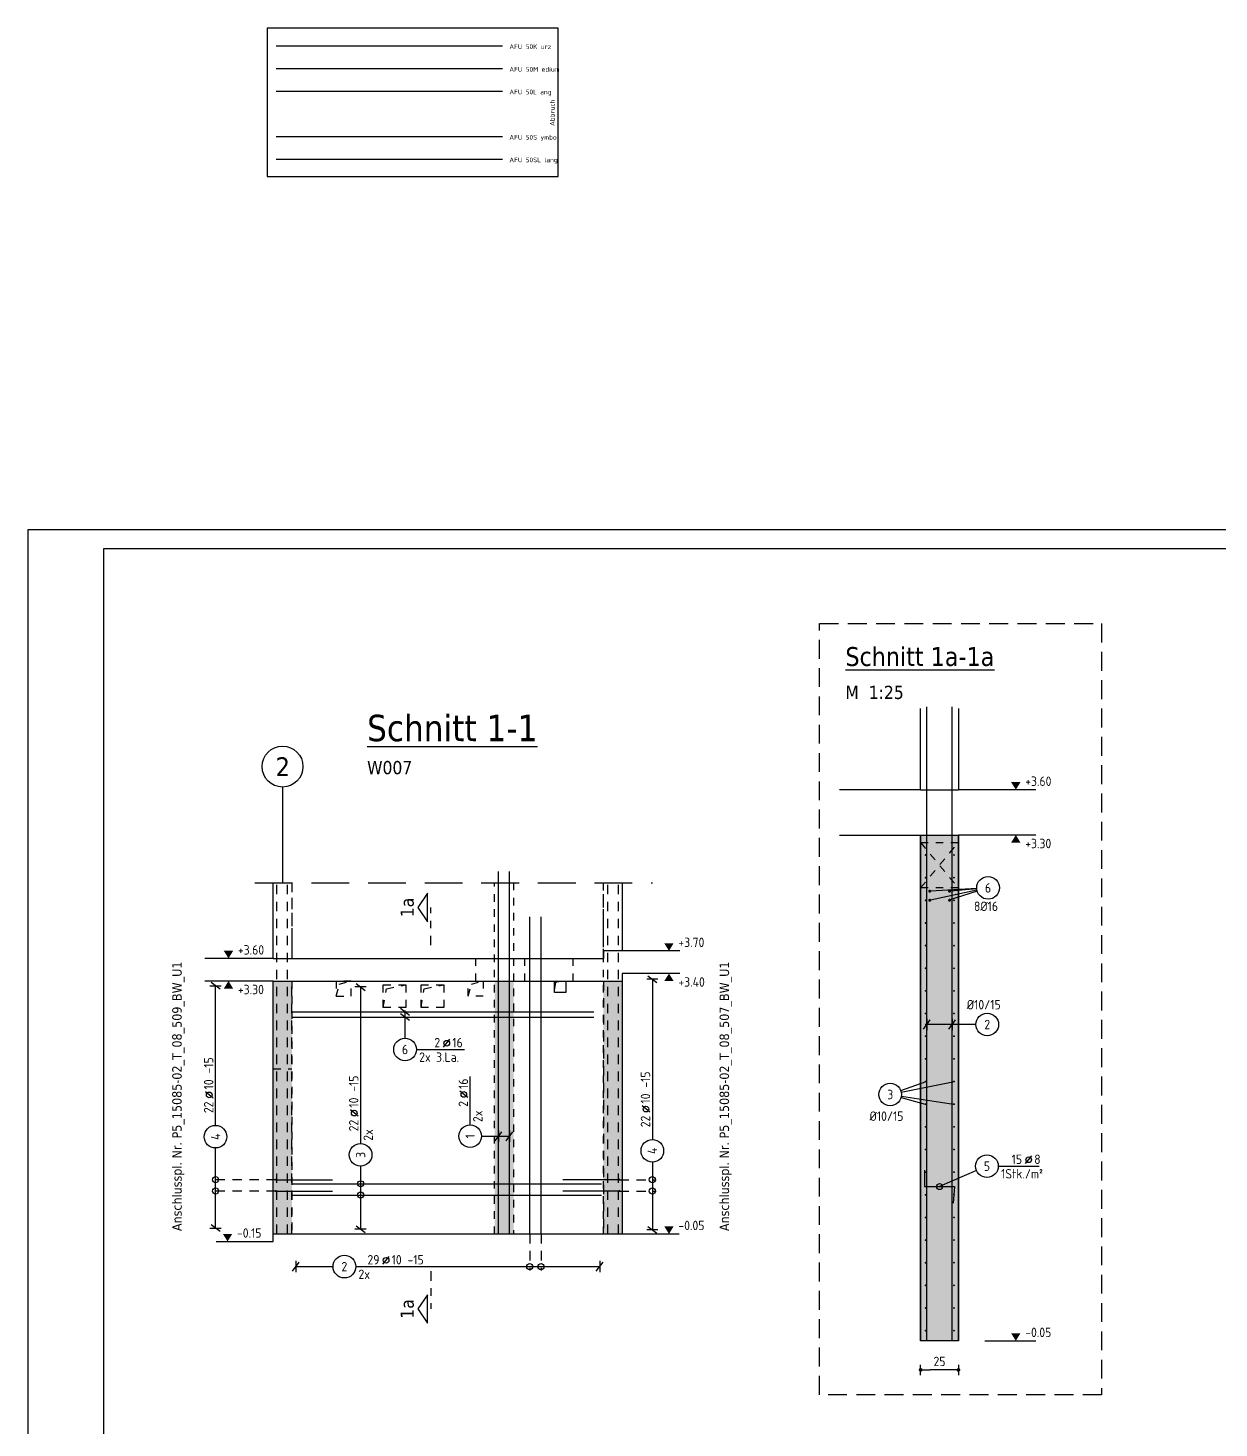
# Model space of a CAD drawing. Extents: x 0 to 54, y 0 to 44.
# Drawn here: x 0 to 15.78, y 17.8 to 36.35 of the extents above; entities that cross this region are included whole.
import ezdxf
from ezdxf.enums import TextEntityAlignment as Align

# ---------------------------------------------------------------- set-up
doc = ezdxf.new("R2010")
doc.units = 0
doc.header["$LTSCALE"] = 0.5
for name, pattern in [('AUSGEZOGEN', [1000.01, 1000, 0.01]), ('DASHDOTSMALL', [1.05, 0.5, -0.25, 0.05, -0.25]), ('DASHED', [0.75, 0.5, -0.25]), ('DASHEDX2', [1.5, 1, -0.5]), ('DOT', [0.175, 0.05, -0.125]), ('HIDDEN', [0.375, 0.25, -0.125]), ('HIDDEN2', [0.187, 0.125, -0.062]), ('HIDDEN4', [0.12, 0.02, -0.1]), ('PUNKT', [0.175, 0.05, -0.125]), ('STRICHLINIE', [0.75, 0.5, -0.25]), ('STRICHPUNKT2', [0.55, 0.25, -0.125, 0.05, -0.125]), ('VERDECKT', [0.375, 0.25, -0.125])]:
    doc.linetypes.add(name, pattern=pattern)
for name, color, linetype in [('ACHSEN', 7, 'Continuous'), ('AFU', 7, 'Continuous'), ('BETON', 7, 'Continuous'), ('DETAIL', 7, 'Continuous'), ('DRUEBER', 7, 'Continuous'), ('grau_mittel', 7, 'Continuous'), ('HILFE', 7, 'Continuous'), ('koten', 7, 'Continuous'), ('MASSE', 7, 'Continuous'), ('RAHMEN', 7, 'Continuous'), ('RND', 7, 'Continuous'), ('RND-1', 7, 'Continuous'), ('SCHATTEN', 15, 'Continuous'), ('SCHNITTE', 7, 'Continuous'), ('SFP_Achsen', 7, 'Continuous'), ('TEXT', 7, 'Continuous'), ('VERDECKT', 7, 'Continuous'), ('WBZ', 7, 'Continuous')]:
    doc.layers.add(name, color=color, linetype=linetype)
doc.styles.add('helv', font='tahoma.ttf')
doc.styles.add('txt', font='isocp.shx')
doc.linetypes.add('ABBRUCH', pattern='A,0.15,-0.15,["x",Standard,S=0.07,R=0,X=-0.1,Y=-0.0238],-0.005', length=0.305)
doc.linetypes.add('AFU_50K', pattern='A,0.15,["/",Standard,S=0.2,R=0,X=-0.01,Y=-0.1],0.07,["/",Standard,S=0.2,R=0,X=-0.01,Y=-0.1],0.15', length=0.37)
doc.linetypes.add('AFU_50L', pattern='A,0.75,["/",Standard,S=0.2,R=0,X=-0.01,Y=-0.1],0.07,["/",Standard,S=0.2,R=0,X=-0.01,Y=-0.1],0.75', length=1.57)
doc.linetypes.add('AFU_50M', pattern='A,0.45,["/",Standard,S=0.2,R=0,X=-0.01,Y=-0.1],0.07,["/",Standard,S=0.2,R=0,X=-0.01,Y=-0.1],0.45', length=0.97)
doc.linetypes.add('AFU_50S', pattern='A,0,-0.15,["/",Standard,S=0.2,R=0,X=-0.01,Y=-0.1],0,-0.07,["/",Standard,S=0.2,R=0,X=-0.01,Y=-0.1],-0.15', length=0.37)
doc.linetypes.add('AFU_50SL', pattern='A,0,-0.75,["/",Standard,S=0.2,R=0,X=-0.01,Y=-0.1],0,-0.07,["/",Standard,S=0.2,R=0,X=-0.01,Y=-0.1],-0.75', length=1.57)
doc.dimstyles.new('DOT_I', dxfattribs={"dimscale": 0.5, "dimtxt": 0.25, "dimasz": 0.25, "dimexe": 0.1, "dimexo": 0.3, "dimgap": 0.1, "dimtad": 1, "dimdec": 3, "dimzin": 3, "dimtxsty": 'txt', "dimblk": 'DOT', "dimblk1": 'DOT', "dimblk2": 'DOT', "dimsah": 1, "dimcen": 0.1, "dimse1": 1, "dimse2": 1, "dimazin": 0, "dimtfac": 1, "dimtdec": 4, "dimtix": 1, "dimtmove": 2, "dimatfit": 3, "dimfxl": 0, "dimtvp": 1, "dimtolj": 1, "dimtzin": 0, "dimarcsym": 0})

# ---------------------------------------------------------------- blocks, each defined once
blk = doc.blocks.new('okrd_o')
at = {"layer": 'koten', "color": 7, "linetype": 'Continuous'}
blk.add_solid([(-0.125, 0.202), (0.125, 0.202), (0, 0)], dxfattribs=at)
at = {"layer": 'koten', "style": 'txt'}
blk.add_attdef('OKRD', (0.25, 0.1), '', height=0.25, dxfattribs=at)
blk = doc.blocks.new('okrd_u')
at = {"layer": 'koten', "color": 7, "linetype": 'Continuous'}
blk.add_solid([(-0.125, -0.202), (0.125, -0.202), (0, 0)], dxfattribs=at)
at = {"layer": 'koten', "style": 'txt'}
blk.add_attdef('OKRD', (0.25, -0.35), '', height=0.25, dxfattribs=at)
blk = doc.blocks.new('DOT')
at = {"layer": 'MASSE', "color": 7, "linetype": 'Continuous'}
for p, q in [((0, 0), (-1, 0)), ((0, 0.54), (0, -0.54))]:
    blk.add_line(p, q, dxfattribs=at)
at = {"layer": 'MASSE', "color": 7, "linetype": 'Continuous', "const_width": 0.2}
blk.add_lwpolyline([(-0.1, 0, 1), (0.1, 0, 1)], format="xyb", close=True, dxfattribs=at)
blk = doc.blocks.new('*D14')
at = {"layer": 'Defpoints', "color": 0, "linetype": 'AUSGEZOGEN', "transparency": 16777216}
for p in [(11.827, 18.572), (11.827, 18.572), (12.327, 18.572)]:
    blk.add_point(p, dxfattribs=at)
at = {"layer": 'MASSE', "color": 0, "linetype": 'AUSGEZOGEN', "lineweight": -2, "transparency": 16777216}
blk.add_line((12.202, 18.572), (11.952, 18.572), dxfattribs=at)
at = {"layer": 'MASSE', "color": 0, "linetype": 'AUSGEZOGEN', "lineweight": -2, "transparency": 16777216, "xscale": 0.125, "yscale": 0.125, "zscale": 0.125, "rotation": 180}
blk.add_blockref('DOT', (11.827, 18.572), dxfattribs=at)
at = {"layer": 'MASSE', "color": 0, "linetype": 'AUSGEZOGEN', "lineweight": -2, "transparency": 16777216, "xscale": 0.125, "yscale": 0.125, "zscale": 0.125}
blk.add_blockref('DOT', (12.327, 18.572), dxfattribs=at)
at = {"layer": 'MASSE', "color": 0, "linetype": 'AUSGEZOGEN', "transparency": 16777216, "insert": (12.077, 18.685), "char_height": 0.125, "attachment_point": 5, "style": 'txt'}
blk.add_mtext('\\A1;25', dxfattribs=at)
blk = doc.blocks.new('RND_LEI')
at = {"layer": 'RND', "color": 7, "linetype": 'Continuous'}
blk.add_line((1.022, 0.066), (1.19, 0.27), dxfattribs=at)
for centre, radius in [((0, 0), 0.3), ((1.106, 0.168), 0.075)]:
    blk.add_circle(centre, radius, dxfattribs=at)
at = {"layer": 'RND', "color": 7, "linetype": 'Continuous', "style": 'txt'}
blk.add_attdef('POSL', text='', height=0.25, dxfattribs=at).set_placement((0, 0), align=Align.MIDDLE)
blk.add_attdef('ANZ', text='', height=0.25, dxfattribs=at).set_placement((0.931, 0.057), align=Align.RIGHT)
for tag, p in [('DUM', (1.253, 0.057)), ('ABSTD', (1.674, 0.057)), ('POSTXT', (0.374, -0.327))]:
    blk.add_attdef(tag, p, '', height=0.25, dxfattribs=at)
blk = doc.blocks.new('lei_gre')
at = {"layer": 'RND', "color": 7, "linetype": 'Continuous'}
for p, q in [((-0.09, -0.12), (0.09, 0.12)), ((0, 0.15), (0, -0.15))]:
    blk.add_line(p, q, dxfattribs=at)
blk = doc.blocks.new('RND_HIN')
at = {"layer": 'RND', "color": 7, "linetype": 'Continuous'}
blk.add_circle((0, 0), 0.3, dxfattribs=at)
at = {"layer": 'RND', "color": 7, "linetype": 'Continuous', "style": 'txt'}
blk.add_attdef('POSI', text='', height=0.25, dxfattribs=at).set_placement((0, 0), align=Align.MIDDLE)
blk = doc.blocks.new('SCHN-2')
at = {"layer": 'SCHNITTE', "color": 6, "linetype": 'Continuous'}
blk.add_lwpolyline([(0.378, 0.088), (0, 0.34), (-0.378, 0.088)], close=True, dxfattribs=at)
at = {"layer": 'SCHNITTE', "color": 1, "linetype": 'DASHDOTSMALL', "style": 'helv'}
blk.add_attdef('SCHN-2', text='', height=0.35, dxfattribs=at).set_placement((0, 0.45), align=Align.CENTER)
blk = doc.blocks.new('DINA1')
at = {"layer": 'RAHMEN'}
for p, q in [((0, 59.4), (0, 0)), ((84.1, 59.4), (0, 59.4))]:
    blk.add_line(p, q, dxfattribs=at)
at = {"layer": 'RAHMEN', "color": 5}
for p, q in [((2, 58.9), (2, 0.5)), ((83.6, 58.9), (2, 58.9))]:
    blk.add_line(p, q, dxfattribs=at)

msp = doc.modelspace()

# ---------------------------------------------------------------- hatches: boundary and pattern name
at = {"layer": 'grau_mittel'}
msp.add_hatch(color=61, dxfattribs=at).paths.add_polyline_path([(12.3267, 25.6575), (11.8267, 25.6575), (11.8267, 18.9575), (12.3267, 18.9575)])
h = msp.add_hatch(color=61, dxfattribs=at)
h.paths.add_polyline_path([(7.6228, 20.3735), (7.8728, 20.3735), (7.8728, 23.7235), (7.6228, 23.7235)])
h.paths.add_polyline_path([(6.4328, 23.7235), (6.1828, 23.7235), (6.1828, 20.3735), (6.4328, 20.3735)])
h.paths.add_polyline_path([(3.4978, 23.7235), (3.2478, 23.7235), (3.2478, 22.5585), (3.4978, 22.5585)])
h.paths.add_polyline_path([(3.2478, 20.3735), (3.4978, 20.3735), (3.4978, 22.5585), (3.2478, 22.5585)])

# ---------------------------------------------------------------- linework, layer by layer
at = {"layer": 'ACHSEN', "color": 140, "linetype": 'AUSGEZOGEN'}
msp.add_line((3.3728, 26.2934), (3.3728, 25.0249), dxfattribs=at)
at = {"layer": 'AFU', "color": 8, "linetype": 'AFU_50K'}
for p, q in [((6.2865, 36.1065), (3.2865, 36.1065)), ((11.8267, 26.2575), (12.3267, 26.2575)), ((11.8267, 25.6575), (12.3267, 25.6575)), ((7.8728, 24.1235), (7.6228, 24.1235)), ((7.6228, 24.1235), (7.6228, 24.0235)), ((12.3267, 18.9575), (11.8267, 18.9575))]:
    msp.add_line(p, q, dxfattribs=at)
at = {"layer": 'AFU', "color": 8, "linetype": 'AFU_50M'}
msp.add_line((6.2865, 35.8065), (3.2865, 35.8065), dxfattribs=at)
at = {"layer": 'AFU', "color": 8, "linetype": 'AFU_50L'}
for p, q in [((6.2865, 35.5065), (3.2865, 35.5065)), ((3.2478, 24.0235), (7.6228, 24.0235)), ((3.2478, 23.7235), (7.8728, 23.7235)), ((3.2478, 20.3735), (7.8728, 20.3735))]:
    msp.add_line(p, q, dxfattribs=at)
at = {"layer": 'AFU', "color": 8, "linetype": 'AFU_50S'}
msp.add_line((6.2865, 34.9065), (3.2865, 34.9065), dxfattribs=at)
at = {"layer": 'AFU', "color": 8, "linetype": 'AFU_50SL'}
msp.add_line((6.2865, 34.6065), (3.2865, 34.6065), dxfattribs=at)
at = {"layer": 'AFU', "color": 8, "linetype": 'ABBRUCH'}
msp.add_lwpolyline([(3.168, 34.3804), (7.0225, 34.3804), (7.0225, 36.3471), (3.168, 36.3471)], close=True, dxfattribs=at)
at = {"layer": 'BETON', "color": 6, "linetype": 'AUSGEZOGEN'}
for p, q in [((11.8267, 26.2575), (11.8267, 27.3317)), ((12.3267, 27.3317), (12.3267, 26.2575)), ((10.752, 25.6575), (11.8267, 25.6575)), ((13.3525, 25.6575), (12.3267, 25.6575)), ((8.6382, 24.1235), (7.8728, 24.1235)), ((3.2478, 24.0235), (2.3428, 24.0235)), ((8.6382, 23.8235), (7.8728, 23.8235)), ((3.2478, 23.7235), (2.3428, 23.7235)), ((2.4934, 20.2735), (3.2478, 20.2735)), ((7.8728, 20.3735), (8.6271, 20.3735))]:
    msp.add_line(p, q, dxfattribs=at)
at = {"layer": 'BETON', "color": 6, "linetype": 'AUSGEZOGEN', "lineweight": 25}
for p, q in [((11.8267, 26.2575), (10.752, 26.2575)), ((13.3525, 26.2575), (12.3267, 26.2575))]:
    msp.add_line(p, q, dxfattribs=at)
at = {"layer": 'BETON', "color": 6, "linetype": 'AUSGEZOGEN', "lineweight": 35}
for p, q in [((11.8267, 25.6575), (11.8267, 18.9575)), ((12.3267, 25.6575), (12.3267, 18.9575))]:
    msp.add_line(p, q, dxfattribs=at)
at = {"layer": 'BETON', "color": 6, "linetype": 'AUSGEZOGEN', "lineweight": -2}
for p, q in [((3.2478, 24.0235), (3.2478, 25.0249)), ((7.8728, 25.0249), (7.8728, 24.1235)), ((7.8728, 23.8235), (7.8728, 20.3735)), ((3.2478, 20.2735), (3.2478, 23.7235))]:
    msp.add_line(p, q, dxfattribs=at)
at = {"layer": 'BETON', "color": 6, "linetype": 'AUSGEZOGEN'}
msp.add_lwpolyline([(7.1278, 23.7235), (7.1278, 23.5735), (6.9778, 23.5735), (6.9778, 23.7235)], close=True, dxfattribs=at)
at = {"layer": 'DETAIL', "color": 102, "linetype": 'STRICHLINIE'}
msp.add_lwpolyline([(10.4868, 18.2434), (10.4868, 28.4577), (14.225, 28.4577), (14.225, 18.2434)], close=True, dxfattribs=at)
at = {"layer": 'DRUEBER', "color": 7, "linetype": 'PUNKT', "lineweight": -2}
for p, q in [((3.4978, 25.0249), (3.4978, 24.0235)), ((6.1828, 20.3735), (6.1828, 25.0249)), ((6.4328, 25.0249), (6.4328, 20.3735)), ((7.6228, 20.3735), (7.6228, 25.0249)), ((3.4978, 23.7235), (3.4978, 20.3735))]:
    msp.add_line(p, q, dxfattribs=at)
at = {"layer": 'DRUEBER', "color": 7, "linetype": 'DOT'}
for p, q in [((3.4978, 24.0235), (5.9328, 24.0235)), ((5.9328, 23.7235), (5.9328, 24.0235)), ((6.5828, 24.0235), (7.2228, 24.0235)), ((6.5828, 23.7235), (6.5828, 24.0235)), ((7.2228, 23.7235), (7.2228, 24.0235)), ((3.4978, 23.7235), (5.9328, 23.7235)), ((6.5828, 23.7235), (7.2228, 23.7235))]:
    msp.add_line(p, q, dxfattribs=at)
at = {"layer": 'DRUEBER', "color": 7, "linetype": 'HIDDEN4', "lineweight": -2}
msp.add_line((3.2478, 22.5585), (3.4978, 22.5585), dxfattribs=at)
at = {"layer": 'HILFE', "color": 102, "linetype": 'DASHEDX2'}
msp.add_line((3.0062, 25.0249), (8.2728, 25.0249), dxfattribs=at)
at = {"layer": 'HILFE', "color": 102, "linetype": 'AUSGEZOGEN'}
msp.add_line((12.6753, 18.9575), (13.3525, 18.9575), dxfattribs=at)
at = {"layer": 'RND', "color": 102, "linetype": 'AUSGEZOGEN'}
for p, q in [((12.5701, 24.9484), (11.9568, 24.9134)), ((12.5732, 24.9255), (11.9568, 24.7933)), ((12.5768, 24.9119), (12.2003, 24.7933)), ((12.5704, 24.944), (12.2203, 24.9134)), ((4.9955, 22.9663), (4.9955, 23.331)), ((12.5593, 23.1476), (11.8858, 23.1476)), ((11.5648, 22.2715), (11.8984, 22.3924)), ((11.5708, 22.2501), (12.275, 22.3924)), ((11.5683, 22.1804), (11.8864, 22.0924)), ((11.572, 22.1977), (12.263, 22.0924)), ((6.0085, 21.6681), (6.3836, 21.6681)), ((12.5676, 21.2119), (12.077, 21))]:
    msp.add_line(p, q, dxfattribs=at)
at = {"layer": 'RND', "color": 7, "linetype": 'AUSGEZOGEN'}
for p, q in [((8.272, 23.7481), (8.272, 21.6242)), ((2.4847, 21.8118), (2.4847, 23.6586)), ((4.4066, 23.6446), (4.4066, 21.5705)), ((5.1455, 22.8163), (5.7855, 22.8163)), ((5.8585, 21.8181), (5.8585, 22.4581)), ((2.4847, 20.4497), (2.4847, 21.5118)), ((4.4066, 21.2705), (4.4066, 20.4372)), ((8.272, 21.3242), (8.272, 20.4266)), ((12.8553, 21.2714), (13.3953, 21.2714)), ((3.548, 19.9405), (4.0414, 19.9405)), ((4.3414, 19.9405), (7.5742, 19.9405))]:
    msp.add_line(p, q, dxfattribs=at)
at = {"layer": 'RND', "color": 102, "linetype": 'VERDECKT'}
for p, q in [((3.2833, 21.0921), (2.4347, 21.0921)), ((7.8373, 21.0921), (8.322, 21.0921)), ((3.2833, 20.9421), (2.4347, 20.9421)), ((7.8373, 20.9421), (8.322, 20.9421)), ((6.6479, 20.3735), (6.6479, 19.8905)), ((6.7979, 20.3735), (6.7979, 19.8905))]:
    msp.add_line(p, q, dxfattribs=at)
at = {"layer": 'RND', "color": 1, "linetype": 'AUSGEZOGEN'}
for points in [[(11.9096, 18.9575), (11.9096, 27.3575)], [(12.2438, 18.9575), (12.2438, 27.3575)], [(6.235, 20.3735), (6.235, 25.1735)], [(6.3785, 20.3735), (6.3785, 25.1735)], [(6.6479, 20.3735), (6.6479, 24.5735)], [(6.7979, 20.3735), (6.7979, 24.5735)], [(3.4978, 23.3138), (7.4978, 23.3138)], [(3.4978, 23.2435), (7.4978, 23.2435)], [(3.2833, 21.0921), (4.0333, 21.0921)], [(3.4978, 21.0377), (7.5978, 21.0377)], [(7.8373, 21.0921), (7.0873, 21.0921)], [(3.2833, 20.9421), (4.0333, 20.9421)], [(3.4978, 20.8877), (7.5978, 20.8877)], [(7.8373, 20.9421), (7.0873, 20.9421)]]:
    msp.add_lwpolyline(points, dxfattribs=at)
at = {"layer": 'RND', "color": 7, "linetype": 'AUSGEZOGEN'}
for points, const_width in [([(11.8864, 25.3924, 1), (11.8984, 25.3924, 1)], 0.012), ([(12.263, 25.3924, 1), (12.275, 25.3924, 1)], 0.012), ([(11.8864, 25.0924, 1), (11.8984, 25.0924, 1)], 0.012), ([(12.263, 25.0924, 1), (12.275, 25.0924, 1)], 0.012), ([(11.9368, 24.9134, 1), (11.9568, 24.9134, 1)], 0.02), ([(12.2003, 24.9134, 1), (12.2203, 24.9134, 1)], 0.02), ([(11.8864, 24.7924, 1), (11.8984, 24.7924, 1)], 0.012), ([(11.9368, 24.7933, 1), (11.9568, 24.7933, 1)], 0.02), ([(12.2003, 24.7933, 1), (12.2203, 24.7933, 1)], 0.02), ([(12.263, 24.7924, 1), (12.275, 24.7924, 1)], 0.012), ([(11.8864, 24.4924, 1), (11.8984, 24.4924, 1)], 0.012), ([(12.263, 24.4924, 1), (12.275, 24.4924, 1)], 0.012), ([(11.8864, 24.1924, 1), (11.8984, 24.1924, 1)], 0.012), ([(12.263, 24.1924, 1), (12.275, 24.1924, 1)], 0.012), ([(11.8864, 23.8924, 1), (11.8984, 23.8924, 1)], 0.012), ([(12.263, 23.8924, 1), (12.275, 23.8924, 1)], 0.012), ([(11.8864, 23.5924, 1), (11.8984, 23.5924, 1)], 0.012), ([(12.263, 23.5924, 1), (12.275, 23.5924, 1)], 0.012), ([(11.8864, 23.2924, 1), (11.8984, 23.2924, 1)], 0.012), ([(12.263, 23.2924, 1), (12.275, 23.2924, 1)], 0.012), ([(11.8864, 22.9924, 1), (11.8984, 22.9924, 1)], 0.012), ([(12.263, 22.9924, 1), (12.275, 22.9924, 1)], 0.012), ([(11.8864, 22.6924, 1), (11.8984, 22.6924, 1)], 0.012), ([(12.263, 22.6924, 1), (12.275, 22.6924, 1)], 0.012), ([(11.8864, 22.3924, 1), (11.8984, 22.3924, 1)], 0.012), ([(12.263, 22.3924, 1), (12.275, 22.3924, 1)], 0.012), ([(11.8864, 22.0924, 1), (11.8984, 22.0924, 1)], 0.012), ([(12.263, 22.0924, 1), (12.275, 22.0924, 1)], 0.012), ([(11.8864, 21.7924, 1), (11.8984, 21.7924, 1)], 0.012), ([(12.263, 21.7924, 1), (12.275, 21.7924, 1)], 0.012), ([(11.8864, 21.4924, 1), (11.8984, 21.4924, 1)], 0.012), ([(12.263, 21.4924, 1), (12.275, 21.4924, 1)], 0.012), ([(11.8864, 21.1924, 1), (11.8984, 21.1924, 1)], 0.012), ([(12.263, 21.1924, 1), (12.275, 21.1924, 1)], 0.012), ([(3.277, 21.0921, 1), (3.2895, 21.0921, 1)], 0.0125), ([(7.8435, 21.0921, -1), (7.831, 21.0921, -1)], 0.0125), ([(3.277, 20.9421, 1), (3.2895, 20.9421, 1)], 0.0125), ([(7.8435, 20.9421, -1), (7.831, 20.9421, -1)], 0.0125), ([(11.8864, 20.8924, 1), (11.8984, 20.8924, 1)], 0.012), ([(12.263, 20.8924, 1), (12.275, 20.8924, 1)], 0.012), ([(11.8864, 20.5924, 1), (11.8984, 20.5924, 1)], 0.012), ([(12.263, 20.5924, 1), (12.275, 20.5924, 1)], 0.012), ([(11.8864, 20.2924, 1), (11.8984, 20.2924, 1)], 0.012), ([(12.263, 20.2924, 1), (12.275, 20.2924, 1)], 0.012), ([(11.8864, 19.9924, 1), (11.8984, 19.9924, 1)], 0.012), ([(12.263, 19.9924, 1), (12.275, 19.9924, 1)], 0.012), ([(11.8864, 19.6924, 1), (11.8984, 19.6924, 1)], 0.012), ([(12.263, 19.6924, 1), (12.275, 19.6924, 1)], 0.012), ([(11.8864, 19.3924, 1), (11.8984, 19.3924, 1)], 0.012), ([(12.263, 19.3924, 1), (12.275, 19.3924, 1)], 0.012), ([(11.8864, 19.0924, 1), (11.8984, 19.0924, 1)], 0.012), ([(12.263, 19.0924, 1), (12.275, 19.0924, 1)], 0.012)]:
    msp.add_lwpolyline(points, format="xyb", close=True, dxfattribs=dict(at, const_width=const_width))
at = {"layer": 'RND', "color": 7, "linetype": 'HIDDEN'}
for points in [[(3.2966, 20.3735), (3.2966, 25.0235)], [(3.4401, 20.3735), (3.4401, 25.0235)], [(7.6804, 20.3735), (7.6804, 25.0235)], [(7.8239, 20.3735), (7.8239, 25.0235)]]:
    msp.add_lwpolyline(points, dxfattribs=at)
at = {"layer": 'RND', "color": 7, "linetype": 'AUSGEZOGEN'}
for centre in [(2.4847, 21.0921), (2.4847, 20.9421), (4.4066, 21.0377), (8.272, 21.0921), (8.272, 20.9421), (12.077, 21), (4.4066, 20.8877), (6.6479, 19.9405), (6.7979, 19.9405)]:
    msp.add_circle(centre, 0.04, dxfattribs=at)
at = {"layer": 'RND-1', "color": 1, "linetype": 'AUSGEZOGEN'}
msp.add_lwpolyline([(11.877, 21.22), (11.877, 21), (12.277, 21), (12.2578, 20.7808)], dxfattribs=at)
at = {"layer": 'SCHATTEN', "color": 1, "linetype": 'AUSGEZOGEN'}
msp.add_lwpolyline([(6.9778, 23.5735, 0, 0.0245, 0), (6.99, 23.7225, 0, 0, 0), (6.9788, 23.7113, 0.0245, 0, 0), (7.1278, 23.7235, 0, 0, 0)], format="xyseb", dxfattribs=at)
at = {"layer": 'SCHNITTE', "color": 6, "linetype": 'STRICHPUNKT2'}
for p, q in [((5.3359, 24.1977), (5.3359, 24.6977)), ((5.3359, 19.8795), (5.3359, 19.3795))]:
    msp.add_line(p, q, dxfattribs=at)
at = {"layer": 'SFP_Achsen', "color": 7, "linetype": 'AUSGEZOGEN'}
msp.add_circle((3.3728, 26.5639), 0.2705, dxfattribs=at)
at = {"layer": 'VERDECKT', "color": 7, "linetype": 'HIDDEN'}
for p, q in [((3.4978, 25.0249), (3.4978, 24.0235)), ((7.6228, 24.0235), (7.6228, 25.0249)), ((3.4978, 24.0235), (7.6228, 24.0235)), ((3.4978, 20.3735), (3.4978, 23.7235)), ((3.4978, 23.7235), (7.6228, 23.7235)), ((7.6228, 23.7235), (7.6228, 20.3735))]:
    msp.add_line(p, q, dxfattribs=at)
at = {"layer": 'WBZ', "color": 102, "linetype": 'HIDDEN2'}
for p, q in [((11.8267, 24.9575), (12.3267, 25.5575)), ((11.8267, 25.5575), (12.3267, 24.9575)), ((4.0828, 23.5235), (4.124, 23.6809)), ((4.124, 23.6809), (4.2828, 23.7235)), ((4.7078, 23.3735), (4.7495, 23.6199)), ((4.7495, 23.6199), (5.0078, 23.6735)), ((5.2078, 23.3735), (5.2495, 23.6199)), ((5.2495, 23.6199), (5.5078, 23.6735)), ((5.8328, 23.5235), (5.874, 23.6809)), ((5.874, 23.6809), (6.0328, 23.7235))]:
    msp.add_line(p, q, dxfattribs=at)
for points in [[(12.3267, 25.5575), (12.3267, 24.9575), (11.8267, 24.9575), (11.8267, 25.5575)], [(4.2828, 23.5235), (4.2828, 23.7235), (4.0828, 23.7235), (4.0828, 23.5235)], [(5.0078, 23.6735), (5.0078, 23.3735), (4.7078, 23.3735), (4.7078, 23.6735)], [(5.5078, 23.6735), (5.5078, 23.3735), (5.2078, 23.3735), (5.2078, 23.6735)], [(6.0328, 23.7235), (6.0328, 23.5235), (5.8328, 23.5235), (5.8328, 23.7235)]]:
    msp.add_lwpolyline(points, close=True, dxfattribs=at)

# ---------------------------------------------------------------- block references
at = {"layer": 'koten', "color": 7, "linetype": 'DASHED', "xscale": 0.5, "yscale": 0.5, "zscale": 0.5}
msp.add_blockref('okrd_o', (13.0877, 26.2575), dxfattribs=at).add_auto_attribs({'OKRD': '+3.60'})
at = {"layer": 'koten', "color": 7, "linetype": 'AUSGEZOGEN', "xscale": 0.5, "yscale": 0.5, "zscale": 0.5}
msp.add_blockref('okrd_u', (13.0877, 25.6575), dxfattribs=at).add_auto_attribs({'OKRD': '+3.30'})
at = {"layer": 'koten', "color": 6, "linetype": 'AUSGEZOGEN', "xscale": 0.5, "yscale": 0.5, "zscale": 0.5}
for name, p, values in [('okrd_o', (8.4922, 24.1235), {'OKRD': '+3.70'}), ('okrd_o', (2.6564, 24.0235), {'OKRD': '+3.60'}), ('okrd_u', (8.4922, 23.8235), {'OKRD': '+3.40'}), ('okrd_u', (2.6564, 23.7235), {'OKRD': '+3.30'}), ('okrd_o', (8.4922, 20.3735), {'OKRD': '-0.05'})]:
    msp.add_blockref(name, p, dxfattribs=at).add_auto_attribs(values)
at = {"layer": 'koten', "color": 7, "linetype": 'AUSGEZOGEN'}
ref = msp.add_blockref('okrd_o', (2.644, 20.2735), dxfattribs=dict(at, xscale=0.5, yscale=0.5, zscale=0.5))
ref.add_attrib('OKRD', '-0.15', (2.769, 20.3235), dxfattribs={"layer": '0', "color": 0, "linetype": 'ByBlock', "height": 0.125, "style": 'txt'})
ref = msp.add_blockref('okrd_o', (13.0877, 18.9575), dxfattribs=dict(at, xscale=0.5, yscale=0.5, zscale=0.5))
ref.add_attrib('OKRD', '-0.05', (13.2127, 19.0075), dxfattribs={"layer": '0', "color": 0, "linetype": 'ByBlock', "height": 0.125, "style": 'txt'})
at = {"layer": 'RAHMEN', "color": 7, "linetype": 'AUSGEZOGEN', "xscale": 0.5, "yscale": 0.5, "zscale": 0.5}
msp.add_blockref('DINA1', (0, 0), dxfattribs=at)
at = {"layer": 'RND', "color": 7, "linetype": 'AUSGEZOGEN', "xscale": 0.5, "yscale": 0.5, "zscale": 0.5}
for name, p, values in [('RND_HIN', (12.7199, 24.957), {'POSI': '6'}), ('RND_HIN', (12.7093, 23.1476), {'POSI': '2'}), ('RND_LEI', (4.9955, 22.8163), {'POSL': '6', 'DUM': '16', 'ANZ': '2', 'POSTXT': '2x 3.La.'}), ('RND_HIN', (11.4237, 22.2203), {'POSI': '3'}), ('RND_LEI', (12.7053, 21.2714), {'POSL': '5', 'DUM': '8', 'ANZ': '15', 'POSTXT': '1Stk./m²'}), ('RND_LEI', (4.1914, 19.9405), {'POSL': '2', 'DUM': '10', 'ANZ': '29', 'ABSTD': '-15', 'POSTXT': '2x'})]:
    msp.add_blockref(name, p, dxfattribs=at).add_auto_attribs(values)
for p, rotation in [((8.272, 23.7481), 270), ((2.4847, 23.6586), 90), ((4.4066, 23.6446), 270), ((2.4847, 20.4497), 90), ((4.4066, 20.4372), 270), ((8.272, 20.4266), 270)]:
    msp.add_blockref('lei_gre', p, dxfattribs=dict(at, rotation=rotation))
at = {"layer": 'RND', "color": 102, "linetype": 'AUSGEZOGEN', "xscale": 0.5, "yscale": 0.5, "zscale": 0.5, "rotation": 90}
for p in [(4.9955, 23.3138), (4.9955, 23.2435)]:
    msp.add_blockref('lei_gre', p, dxfattribs=at)
at = {"layer": 'RND', "color": 7, "linetype": 'AUSGEZOGEN', "xscale": 0.5, "yscale": 0.5, "zscale": 0.5}
for p in [(11.9096, 23.1476), (12.2438, 23.1476), (3.548, 19.9405), (7.5742, 19.9405)]:
    msp.add_blockref('lei_gre', p, dxfattribs=at)
at = {"layer": 'RND', "color": 7, "linetype": 'AUSGEZOGEN', "xscale": 0.5, "yscale": 0.5, "zscale": 0.5, "rotation": 90}
for p, values in [((2.4847, 21.6618), {'POSL': '4', 'DUM': '10', 'ANZ': '22', 'ABSTD': '-15'}), ((4.4066, 21.4205), {'POSL': '3', 'DUM': '10', 'ANZ': '22', 'ABSTD': '-15', 'POSTXT': '2x'}), ((8.272, 21.4742), {'POSL': '4', 'DUM': '10', 'ANZ': '22', 'ABSTD': '-15'}), ((5.8585, 21.6681), {'POSL': '1', 'DUM': '16', 'ANZ': '2', 'POSTXT': '2x'})]:
    msp.add_blockref('RND_LEI', p, dxfattribs=at).add_auto_attribs(values)
at = {"layer": 'RND', "color": 102, "linetype": 'AUSGEZOGEN', "xscale": 0.5, "yscale": 0.5, "zscale": 0.5}
for p in [(6.235, 21.6681), (6.3785, 21.6681)]:
    msp.add_blockref('lei_gre', p, dxfattribs=at)
at = {"layer": 'SCHNITTE', "color": 6, "linetype": 'STRICHPUNKT2', "xscale": 0.5, "yscale": 0.5, "zscale": 0.5, "rotation": 90}
for p in [(5.3359, 24.6977), (5.3359, 19.3795)]:
    msp.add_blockref('SCHN-2', p, dxfattribs=at).add_auto_attribs({'SCHN-2': '1a'})

# ---------------------------------------------------------------- texts
at = {"layer": 'AFU', "color": 8, "linetype": 'AFU_50K', "style": 'txt'}
msp.add_text('AFU 50K urz', height=0.0625, dxfattribs=at).set_placement((6.3777, 36.0688))
at = {"layer": 'AFU', "color": 8, "linetype": 'AFU_50M', "style": 'txt'}
msp.add_text('AFU 50M edium', height=0.0625, dxfattribs=at).set_placement((6.3777, 35.7688))
at = {"layer": 'AFU', "color": 8, "linetype": 'AFU_50L', "style": 'txt'}
msp.add_text('AFU 50L ang', height=0.0625, dxfattribs=at).set_placement((6.3777, 35.4688))
at = {"layer": 'AFU', "color": 8, "linetype": 'ABBRUCH', "style": 'txt'}
msp.add_text('Abbruch', height=0.0625, rotation=90, dxfattribs=at).set_placement((6.9772, 35.0498))
at = {"layer": 'AFU', "color": 8, "linetype": 'AFU_50S', "style": 'txt'}
msp.add_text('AFU 50S ymbol', height=0.0625, dxfattribs=at).set_placement((6.3777, 34.8688))
at = {"layer": 'AFU', "color": 8, "linetype": 'AFU_50SL', "style": 'txt'}
msp.add_text('AFU 50SL lang', height=0.0625, dxfattribs=at).set_placement((6.3777, 34.5688))
at = {"layer": 'SFP_Achsen', "color": 6, "linetype": 'AUSGEZOGEN', "style": 'helv'}
msp.add_text('2', height=0.25, dxfattribs=at).set_placement((3.2822, 26.4377))
at = {"layer": 'TEXT', "color": 6, "linetype": 'AUSGEZOGEN', "style": 'helv'}
msp.add_text('%%USchnitt 1a-1a', height=0.25, dxfattribs=at).set_placement((10.8299, 27.8968))
at = {"layer": 'TEXT', "color": 1, "linetype": 'AUSGEZOGEN', "style": 'helv'}
for s, p in [('M  1:25', (10.8299, 27.4593)), ('W007', (4.493, 26.4631))]:
    msp.add_text(s, height=0.175, dxfattribs=at).set_placement(p)
at = {"layer": 'TEXT', "color": 5, "linetype": 'AUSGEZOGEN', "style": 'helv'}
msp.add_text('%%uSchnitt 1-1', height=0.35, dxfattribs=at).set_placement((4.493, 26.9006))
at = {"layer": 'TEXT', "color": 7, "linetype": 'AUSGEZOGEN', "style": 'txt'}
for s, p in [('8%%C16', (12.5328, 24.6509)), ('%%C10/15', (12.4381, 23.3477)), ('%%C10/15', (11.1497, 21.871))]:
    msp.add_text(s, height=0.125, dxfattribs=at).set_placement(p)
at = {"layer": 'TEXT', "color": 7, "linetype": 'AUSGEZOGEN', "style": 'helv'}
for s, p in [('Anschlusspl. Nr. P5_15085-02_T_08_509_BW_U1', (2.0361, 20.4113)), ('Anschlusspl. Nr. P5_15085-02_T_08_507_BW_U1', (9.2882, 20.4113))]:
    msp.add_text(s, height=0.125, rotation=90, dxfattribs=at).set_placement(p)

# ---------------------------------------------------------------- dimensions: what is measured, and where the dimension line sits
at = {"layer": 'MASSE', "color": 7, "linetype": 'AUSGEZOGEN'}
dim = msp.add_linear_dim(base=(11.8267, 18.5721), p1=(12.3267, 18.5721), p2=(11.8267, 18.5721), dimstyle='DOT_I', override={"dimdec": 0, "dimlfac": 50}, dxfattribs=at)
dim.commit()
dim.dimension.update_dxf_attribs({"geometry": '*D14', "text_midpoint": (12.0767, 18.6846)})

doc.saveas('drawing.dxf')
